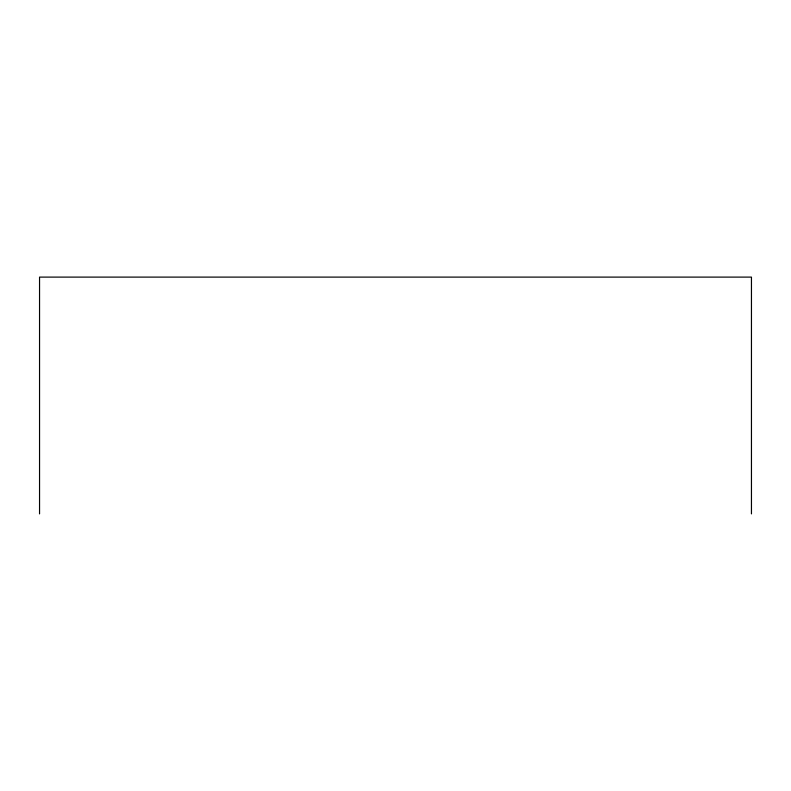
<?xml version="1.0" encoding="UTF-8"?>
<svg xmlns="http://www.w3.org/2000/svg" width="791" height="791" viewBox="0 0 791 791"><rect width="100%" height="100%" fill="white"/><g stroke="black" fill="none" stroke-linecap="round" stroke-linejoin="round"><path stroke-width="1.19" d="M751.45 513.893L751.45 277.107L39.55 277.107L39.55 513.893"/></g></svg>
